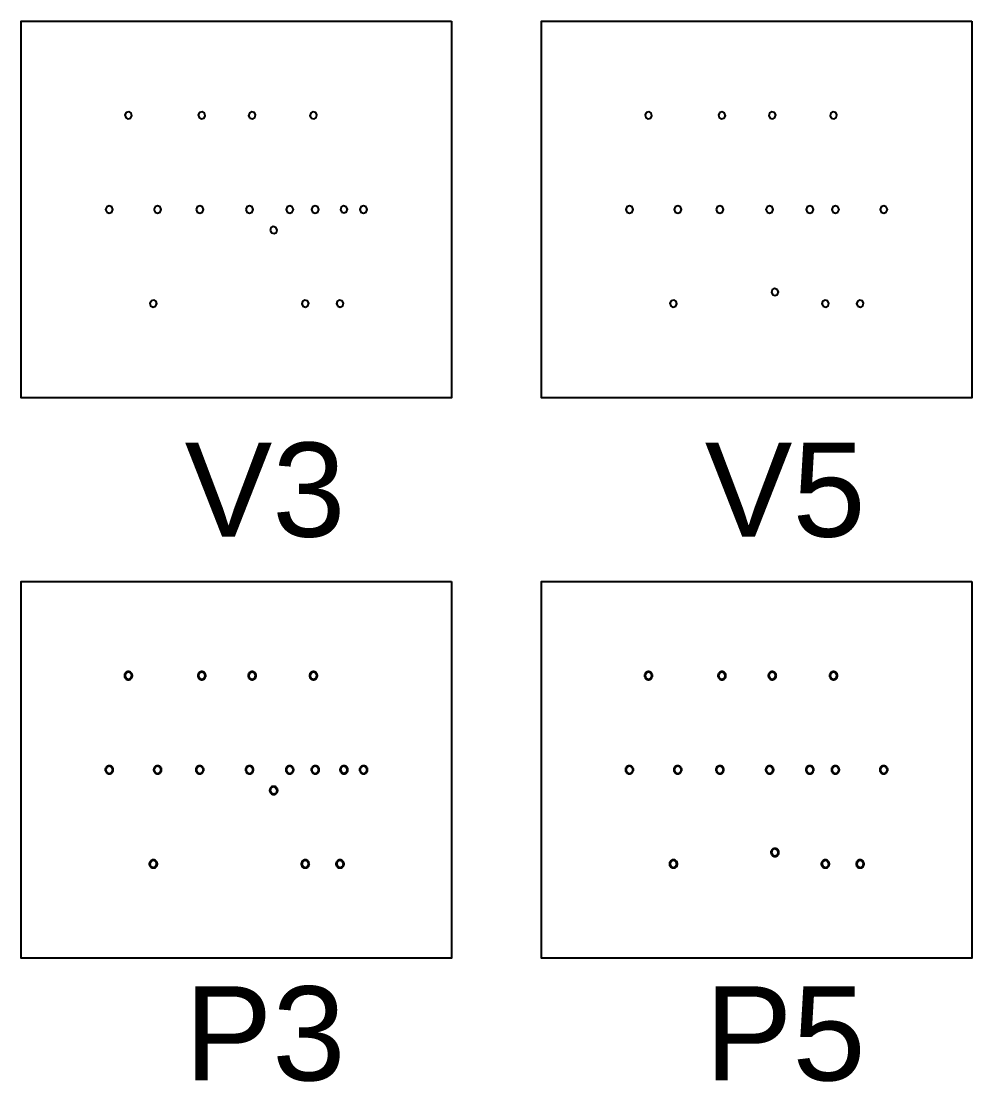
# Model space of a CAD drawing. Extents: x -2.4 to 83.6, y -3.5 to 8.3.
# Drawn here: x 61.4 to 72, y -3.48 to 8.35 of the extents above; entities that cross this region are included whole.
import ezdxf

# ---------------------------------------------------------------- set-up
doc = ezdxf.new("R2010")
doc.units = 0
doc.layers.get('0').update_dxf_attribs({"color": 255, "linetype": 'continuous'})
for name, color, linetype in [('Outline', 1, 'continuous'), ('P3', 144, 'continuous'), ('P5', 154, 'continuous'), ('V3', 155, 'continuous'), ('V5', 45, 'continuous')]:
    doc.layers.add(name, color=color, linetype=linetype)
doc.styles.get("Standard").update_dxf_attribs({"font": 'ARIAL.TTF'})

msp = doc.modelspace()

# ---------------------------------------------------------------- linework, layer by layer
at = {"layer": 'Outline'}
for points in [[(66.2, 8.35), (66.2, 4.15), (61.4, 4.15), (61.4, 8.35)], [(72, 8.35), (72, 4.15), (67.2, 4.15), (67.2, 8.35)], [(66.2, 2.1), (66.2, -2.1), (61.4, -2.1), (61.4, 2.1)], [(72, 2.1), (72, -2.1), (67.2, -2.1), (67.2, 2.1)]]:
    msp.add_lwpolyline(points, close=True, dxfattribs=at)
at = {"layer": 'P3'}
for points in [[(62.64, 1.05), (62.64, 1.056), (62.639, 1.062), (62.637, 1.067), (62.634, 1.073), (62.631, 1.078), (62.627, 1.082), (62.623, 1.086), (62.618, 1.089), (62.612, 1.092), (62.607, 1.094), (62.601, 1.095), (62.595, 1.095), (62.589, 1.095), (62.583, 1.094), (62.578, 1.092), (62.572, 1.089), (62.567, 1.086), (62.563, 1.082), (62.559, 1.078), (62.556, 1.073), (62.553, 1.067), (62.551, 1.062), (62.55, 1.056), (62.55, 1.05), (62.55, 1.044), (62.551, 1.038), (62.553, 1.033), (62.556, 1.027), (62.559, 1.022), (62.563, 1.018), (62.567, 1.014), (62.572, 1.011), (62.578, 1.008), (62.583, 1.006), (62.589, 1.005), (62.595, 1.005), (62.601, 1.005), (62.607, 1.006), (62.612, 1.008), (62.618, 1.011), (62.623, 1.014), (62.627, 1.018), (62.631, 1.022), (62.634, 1.027), (62.637, 1.033), (62.639, 1.038), (62.64, 1.044), (62.64, 1.05)], [(63.459, 1.05), (63.459, 1.056), (63.458, 1.062), (63.456, 1.067), (63.453, 1.073), (63.45, 1.078), (63.446, 1.082), (63.442, 1.086), (63.437, 1.089), (63.431, 1.092), (63.426, 1.094), (63.42, 1.095), (63.414, 1.095), (63.408, 1.095), (63.402, 1.094), (63.397, 1.092), (63.391, 1.089), (63.386, 1.086), (63.382, 1.082), (63.378, 1.078), (63.375, 1.073), (63.372, 1.067), (63.37, 1.062), (63.369, 1.056), (63.369, 1.05), (63.369, 1.044), (63.37, 1.038), (63.372, 1.033), (63.375, 1.027), (63.378, 1.022), (63.382, 1.018), (63.386, 1.014), (63.391, 1.011), (63.397, 1.008), (63.402, 1.006), (63.408, 1.005), (63.414, 1.005), (63.42, 1.005), (63.426, 1.006), (63.431, 1.008), (63.437, 1.011), (63.442, 1.014), (63.446, 1.018), (63.45, 1.022), (63.453, 1.027), (63.456, 1.033), (63.458, 1.038), (63.459, 1.044), (63.459, 1.05)], [(64.021, 1.05), (64.02, 1.056), (64.019, 1.062), (64.017, 1.067), (64.015, 1.073), (64.011, 1.078), (64.007, 1.082), (64.003, 1.086), (63.998, 1.089), (63.993, 1.092), (63.987, 1.094), (63.981, 1.095), (63.975, 1.095), (63.969, 1.095), (63.964, 1.094), (63.958, 1.092), (63.953, 1.089), (63.948, 1.086), (63.943, 1.082), (63.939, 1.078), (63.936, 1.073), (63.933, 1.067), (63.932, 1.062), (63.93, 1.056), (63.93, 1.05), (63.93, 1.044), (63.932, 1.038), (63.933, 1.033), (63.936, 1.027), (63.939, 1.022), (63.943, 1.018), (63.948, 1.014), (63.953, 1.011), (63.958, 1.008), (63.964, 1.006), (63.969, 1.005), (63.975, 1.005), (63.981, 1.005), (63.987, 1.006), (63.993, 1.008), (63.998, 1.011), (64.003, 1.014), (64.007, 1.018), (64.011, 1.022), (64.015, 1.027), (64.017, 1.033), (64.019, 1.038), (64.02, 1.044), (64.021, 1.05)], [(64.704, 1.05), (64.703, 1.056), (64.702, 1.062), (64.7, 1.067), (64.698, 1.073), (64.694, 1.078), (64.691, 1.082), (64.686, 1.086), (64.681, 1.089), (64.676, 1.092), (64.67, 1.094), (64.664, 1.095), (64.658, 1.095), (64.653, 1.095), (64.647, 1.094), (64.641, 1.092), (64.636, 1.089), (64.631, 1.086), (64.626, 1.082), (64.623, 1.078), (64.619, 1.073), (64.617, 1.067), (64.615, 1.062), (64.614, 1.056), (64.613, 1.05), (64.614, 1.044), (64.615, 1.038), (64.617, 1.033), (64.619, 1.027), (64.623, 1.022), (64.626, 1.018), (64.631, 1.014), (64.636, 1.011), (64.641, 1.008), (64.647, 1.006), (64.653, 1.005), (64.658, 1.005), (64.664, 1.005), (64.67, 1.006), (64.676, 1.008), (64.681, 1.011), (64.686, 1.014), (64.691, 1.018), (64.694, 1.022), (64.698, 1.027), (64.7, 1.033), (64.702, 1.038), (64.703, 1.044), (64.704, 1.05)], [(62.427, 0), (62.427, 0.006), (62.426, 0.012), (62.424, 0.017), (62.421, 0.023), (62.418, 0.028), (62.414, 0.032), (62.41, 0.036), (62.405, 0.039), (62.399, 0.042), (62.394, 0.044), (62.388, 0.045), (62.382, 0.045), (62.376, 0.045), (62.37, 0.044), (62.365, 0.042), (62.359, 0.039), (62.354, 0.036), (62.35, 0.032), (62.346, 0.028), (62.343, 0.023), (62.34, 0.017), (62.338, 0.012), (62.337, 0.006), (62.337, 0), (62.337, -0.006), (62.338, -0.012), (62.34, -0.017), (62.343, -0.023), (62.346, -0.028), (62.35, -0.032), (62.354, -0.036), (62.359, -0.039), (62.365, -0.042), (62.37, -0.044), (62.376, -0.045), (62.382, -0.045), (62.388, -0.045), (62.394, -0.044), (62.399, -0.042), (62.405, -0.039), (62.41, -0.036), (62.414, -0.032), (62.418, -0.028), (62.421, -0.023), (62.424, -0.017), (62.426, -0.012), (62.427, -0.006), (62.427, 0)], [(62.966, 0), (62.966, 0.006), (62.965, 0.012), (62.963, 0.017), (62.96, 0.023), (62.957, 0.028), (62.953, 0.032), (62.949, 0.036), (62.944, 0.039), (62.938, 0.042), (62.933, 0.044), (62.927, 0.045), (62.921, 0.045), (62.915, 0.045), (62.909, 0.044), (62.904, 0.042), (62.898, 0.039), (62.893, 0.036), (62.889, 0.032), (62.885, 0.028), (62.882, 0.023), (62.879, 0.017), (62.877, 0.012), (62.876, 0.006), (62.876, 0), (62.876, -0.006), (62.877, -0.012), (62.879, -0.017), (62.882, -0.023), (62.885, -0.028), (62.889, -0.032), (62.893, -0.036), (62.898, -0.039), (62.904, -0.042), (62.909, -0.044), (62.915, -0.045), (62.921, -0.045), (62.927, -0.045), (62.933, -0.044), (62.938, -0.042), (62.944, -0.039), (62.949, -0.036), (62.953, -0.032), (62.957, -0.028), (62.96, -0.023), (62.963, -0.017), (62.965, -0.012), (62.966, -0.006), (62.966, 0)], [(63.436, 0), (63.436, 0.006), (63.435, 0.012), (63.433, 0.017), (63.43, 0.023), (63.427, 0.028), (63.423, 0.032), (63.419, 0.036), (63.414, 0.039), (63.408, 0.042), (63.403, 0.044), (63.397, 0.045), (63.391, 0.045), (63.385, 0.045), (63.379, 0.044), (63.374, 0.042), (63.368, 0.039), (63.363, 0.036), (63.359, 0.032), (63.355, 0.028), (63.352, 0.023), (63.349, 0.017), (63.347, 0.012), (63.346, 0.006), (63.346, 0), (63.346, -0.006), (63.347, -0.012), (63.349, -0.017), (63.352, -0.023), (63.355, -0.028), (63.359, -0.032), (63.363, -0.036), (63.368, -0.039), (63.374, -0.042), (63.379, -0.044), (63.385, -0.045), (63.391, -0.045), (63.397, -0.045), (63.403, -0.044), (63.408, -0.042), (63.414, -0.039), (63.419, -0.036), (63.423, -0.032), (63.427, -0.028), (63.43, -0.023), (63.433, -0.017), (63.435, -0.012), (63.436, -0.006), (63.436, 0)], [(63.991, 0), (63.991, 0.006), (63.99, 0.012), (63.988, 0.017), (63.985, 0.023), (63.982, 0.028), (63.978, 0.032), (63.974, 0.036), (63.969, 0.039), (63.963, 0.042), (63.958, 0.044), (63.952, 0.045), (63.946, 0.045), (63.94, 0.045), (63.934, 0.044), (63.929, 0.042), (63.923, 0.039), (63.918, 0.036), (63.914, 0.032), (63.91, 0.028), (63.907, 0.023), (63.904, 0.017), (63.902, 0.012), (63.901, 0.006), (63.901, 0), (63.901, -0.006), (63.902, -0.012), (63.904, -0.017), (63.907, -0.023), (63.91, -0.028), (63.914, -0.032), (63.918, -0.036), (63.923, -0.039), (63.929, -0.042), (63.934, -0.044), (63.94, -0.045), (63.946, -0.045), (63.952, -0.045), (63.958, -0.044), (63.963, -0.042), (63.969, -0.039), (63.974, -0.036), (63.978, -0.032), (63.982, -0.028), (63.985, -0.023), (63.988, -0.017), (63.99, -0.012), (63.991, -0.006), (63.991, 0)], [(64.439, 0), (64.439, 0.006), (64.438, 0.012), (64.436, 0.017), (64.433, 0.023), (64.43, 0.028), (64.426, 0.032), (64.422, 0.036), (64.417, 0.039), (64.411, 0.042), (64.406, 0.044), (64.4, 0.045), (64.394, 0.045), (64.388, 0.045), (64.382, 0.044), (64.377, 0.042), (64.371, 0.039), (64.366, 0.036), (64.362, 0.032), (64.358, 0.028), (64.355, 0.023), (64.352, 0.017), (64.35, 0.012), (64.349, 0.006), (64.349, 0), (64.349, -0.006), (64.35, -0.012), (64.352, -0.017), (64.355, -0.023), (64.358, -0.028), (64.362, -0.032), (64.366, -0.036), (64.371, -0.039), (64.377, -0.042), (64.382, -0.044), (64.388, -0.045), (64.394, -0.045), (64.4, -0.045), (64.406, -0.044), (64.411, -0.042), (64.417, -0.039), (64.422, -0.036), (64.426, -0.032), (64.43, -0.028), (64.433, -0.023), (64.436, -0.017), (64.438, -0.012), (64.439, -0.006), (64.439, 0)], [(64.724, 0), (64.724, 0.006), (64.723, 0.012), (64.721, 0.017), (64.718, 0.023), (64.715, 0.028), (64.711, 0.032), (64.707, 0.036), (64.702, 0.039), (64.696, 0.042), (64.691, 0.044), (64.685, 0.045), (64.679, 0.045), (64.673, 0.045), (64.667, 0.044), (64.662, 0.042), (64.656, 0.039), (64.651, 0.036), (64.647, 0.032), (64.643, 0.028), (64.64, 0.023), (64.637, 0.017), (64.635, 0.012), (64.634, 0.006), (64.634, 0), (64.634, -0.006), (64.635, -0.012), (64.637, -0.017), (64.64, -0.023), (64.643, -0.028), (64.647, -0.032), (64.651, -0.036), (64.656, -0.039), (64.662, -0.042), (64.667, -0.044), (64.673, -0.045), (64.679, -0.045), (64.685, -0.045), (64.691, -0.044), (64.696, -0.042), (64.702, -0.039), (64.707, -0.036), (64.711, -0.032), (64.715, -0.028), (64.718, -0.023), (64.721, -0.017), (64.723, -0.012), (64.724, -0.006), (64.724, 0)], [(65.044, 0), (65.044, 0.006), (65.043, 0.012), (65.041, 0.017), (65.038, 0.023), (65.035, 0.028), (65.031, 0.032), (65.027, 0.036), (65.022, 0.039), (65.016, 0.042), (65.011, 0.044), (65.005, 0.045), (64.999, 0.045), (64.993, 0.045), (64.987, 0.044), (64.982, 0.042), (64.976, 0.039), (64.971, 0.036), (64.967, 0.032), (64.963, 0.028), (64.96, 0.023), (64.957, 0.017), (64.955, 0.012), (64.954, 0.006), (64.954, 0), (64.954, -0.006), (64.955, -0.012), (64.957, -0.017), (64.96, -0.023), (64.963, -0.028), (64.967, -0.032), (64.971, -0.036), (64.976, -0.039), (64.982, -0.042), (64.987, -0.044), (64.993, -0.045), (64.999, -0.045), (65.005, -0.045), (65.011, -0.044), (65.016, -0.042), (65.022, -0.039), (65.027, -0.036), (65.031, -0.032), (65.035, -0.028), (65.038, -0.023), (65.041, -0.017), (65.043, -0.012), (65.044, -0.006), (65.044, 0)], [(65.263, 0), (65.263, 0.006), (65.262, 0.012), (65.26, 0.017), (65.257, 0.023), (65.254, 0.028), (65.25, 0.032), (65.246, 0.036), (65.241, 0.039), (65.235, 0.042), (65.23, 0.044), (65.224, 0.045), (65.218, 0.045), (65.212, 0.045), (65.206, 0.044), (65.201, 0.042), (65.195, 0.039), (65.19, 0.036), (65.186, 0.032), (65.182, 0.028), (65.179, 0.023), (65.176, 0.017), (65.174, 0.012), (65.173, 0.006), (65.173, 0), (65.173, -0.006), (65.174, -0.012), (65.176, -0.017), (65.179, -0.023), (65.182, -0.028), (65.186, -0.032), (65.19, -0.036), (65.195, -0.039), (65.201, -0.042), (65.206, -0.044), (65.212, -0.045), (65.218, -0.045), (65.224, -0.045), (65.23, -0.044), (65.235, -0.042), (65.241, -0.039), (65.246, -0.036), (65.25, -0.032), (65.254, -0.028), (65.257, -0.023), (65.26, -0.017), (65.262, -0.012), (65.263, -0.006), (65.263, 0)], [(64.26, -0.23), (64.26, -0.224), (64.259, -0.218), (64.257, -0.213), (64.254, -0.207), (64.251, -0.202), (64.247, -0.198), (64.243, -0.194), (64.238, -0.191), (64.232, -0.188), (64.227, -0.186), (64.221, -0.185), (64.215, -0.185), (64.209, -0.185), (64.203, -0.186), (64.198, -0.188), (64.192, -0.191), (64.187, -0.194), (64.183, -0.198), (64.179, -0.202), (64.176, -0.207), (64.173, -0.213), (64.171, -0.218), (64.17, -0.224), (64.17, -0.23), (64.17, -0.236), (64.171, -0.242), (64.173, -0.247), (64.176, -0.253), (64.179, -0.258), (64.183, -0.262), (64.187, -0.266), (64.192, -0.269), (64.198, -0.272), (64.203, -0.274), (64.209, -0.275), (64.215, -0.275), (64.221, -0.275), (64.227, -0.274), (64.232, -0.272), (64.238, -0.269), (64.243, -0.266), (64.247, -0.262), (64.251, -0.258), (64.254, -0.253), (64.257, -0.247), (64.259, -0.242), (64.26, -0.236), (64.26, -0.23)], [(62.919, -1.05), (62.918, -1.044), (62.917, -1.038), (62.915, -1.033), (62.913, -1.027), (62.909, -1.022), (62.905, -1.018), (62.901, -1.014), (62.896, -1.011), (62.891, -1.008), (62.885, -1.006), (62.879, -1.005), (62.873, -1.005), (62.867, -1.005), (62.862, -1.006), (62.856, -1.008), (62.851, -1.011), (62.846, -1.014), (62.841, -1.018), (62.837, -1.022), (62.834, -1.027), (62.831, -1.033), (62.83, -1.038), (62.828, -1.044), (62.828, -1.05), (62.828, -1.056), (62.83, -1.062), (62.831, -1.067), (62.834, -1.073), (62.837, -1.078), (62.841, -1.082), (62.846, -1.086), (62.851, -1.089), (62.856, -1.092), (62.862, -1.094), (62.867, -1.095), (62.873, -1.095), (62.879, -1.095), (62.885, -1.094), (62.891, -1.092), (62.896, -1.089), (62.901, -1.086), (62.905, -1.082), (62.909, -1.078), (62.913, -1.073), (62.915, -1.067), (62.917, -1.062), (62.918, -1.056), (62.919, -1.05)], [(64.613, -1.05), (64.612, -1.044), (64.611, -1.038), (64.609, -1.033), (64.607, -1.027), (64.603, -1.022), (64.599, -1.018), (64.595, -1.014), (64.59, -1.011), (64.585, -1.008), (64.579, -1.006), (64.573, -1.005), (64.567, -1.005), (64.561, -1.005), (64.556, -1.006), (64.55, -1.008), (64.545, -1.011), (64.54, -1.014), (64.535, -1.018), (64.531, -1.022), (64.528, -1.027), (64.525, -1.033), (64.524, -1.038), (64.522, -1.044), (64.522, -1.05), (64.522, -1.056), (64.524, -1.062), (64.525, -1.067), (64.528, -1.073), (64.531, -1.078), (64.535, -1.082), (64.54, -1.086), (64.545, -1.089), (64.55, -1.092), (64.556, -1.094), (64.561, -1.095), (64.567, -1.095), (64.573, -1.095), (64.579, -1.094), (64.585, -1.092), (64.59, -1.089), (64.595, -1.086), (64.599, -1.082), (64.603, -1.078), (64.607, -1.073), (64.609, -1.067), (64.611, -1.062), (64.612, -1.056), (64.613, -1.05)], [(65, -1.05), (65, -1.044), (64.999, -1.038), (64.997, -1.033), (64.994, -1.027), (64.991, -1.022), (64.987, -1.018), (64.983, -1.014), (64.978, -1.011), (64.972, -1.008), (64.967, -1.006), (64.961, -1.005), (64.955, -1.005), (64.949, -1.005), (64.943, -1.006), (64.938, -1.008), (64.932, -1.011), (64.927, -1.014), (64.923, -1.018), (64.919, -1.022), (64.916, -1.027), (64.913, -1.033), (64.911, -1.038), (64.91, -1.044), (64.91, -1.05), (64.91, -1.056), (64.911, -1.062), (64.913, -1.067), (64.916, -1.073), (64.919, -1.078), (64.923, -1.082), (64.927, -1.086), (64.932, -1.089), (64.938, -1.092), (64.943, -1.094), (64.949, -1.095), (64.955, -1.095), (64.961, -1.095), (64.967, -1.094), (64.972, -1.092), (64.978, -1.089), (64.983, -1.086), (64.987, -1.082), (64.991, -1.078), (64.994, -1.073), (64.997, -1.067), (64.999, -1.062), (65, -1.056), (65, -1.05)]]:
    msp.add_lwpolyline(points, close=True, dxfattribs=at)
at = {"layer": 'P5'}
for points in [[(68.44, 1.05), (68.44, 1.056), (68.439, 1.062), (68.437, 1.067), (68.434, 1.073), (68.431, 1.078), (68.427, 1.082), (68.423, 1.086), (68.418, 1.089), (68.412, 1.092), (68.407, 1.094), (68.401, 1.095), (68.395, 1.095), (68.389, 1.095), (68.383, 1.094), (68.378, 1.092), (68.372, 1.089), (68.367, 1.086), (68.363, 1.082), (68.359, 1.078), (68.356, 1.073), (68.353, 1.067), (68.351, 1.062), (68.35, 1.056), (68.35, 1.05), (68.35, 1.044), (68.351, 1.038), (68.353, 1.033), (68.356, 1.027), (68.359, 1.022), (68.363, 1.018), (68.367, 1.014), (68.372, 1.011), (68.378, 1.008), (68.383, 1.006), (68.389, 1.005), (68.395, 1.005), (68.401, 1.005), (68.407, 1.006), (68.412, 1.008), (68.418, 1.011), (68.423, 1.014), (68.427, 1.018), (68.431, 1.022), (68.434, 1.027), (68.437, 1.033), (68.439, 1.038), (68.44, 1.044), (68.44, 1.05)], [(69.259, 1.05), (69.259, 1.056), (69.258, 1.062), (69.256, 1.067), (69.253, 1.073), (69.25, 1.078), (69.246, 1.082), (69.242, 1.086), (69.237, 1.089), (69.231, 1.092), (69.226, 1.094), (69.22, 1.095), (69.214, 1.095), (69.208, 1.095), (69.202, 1.094), (69.197, 1.092), (69.191, 1.089), (69.186, 1.086), (69.182, 1.082), (69.178, 1.078), (69.175, 1.073), (69.172, 1.067), (69.17, 1.062), (69.169, 1.056), (69.169, 1.05), (69.169, 1.044), (69.17, 1.038), (69.172, 1.033), (69.175, 1.027), (69.178, 1.022), (69.182, 1.018), (69.186, 1.014), (69.191, 1.011), (69.197, 1.008), (69.202, 1.006), (69.208, 1.005), (69.214, 1.005), (69.22, 1.005), (69.226, 1.006), (69.231, 1.008), (69.237, 1.011), (69.242, 1.014), (69.246, 1.018), (69.25, 1.022), (69.253, 1.027), (69.256, 1.033), (69.258, 1.038), (69.259, 1.044), (69.259, 1.05)], [(69.821, 1.05), (69.82, 1.056), (69.819, 1.062), (69.817, 1.067), (69.815, 1.073), (69.811, 1.078), (69.807, 1.082), (69.803, 1.086), (69.798, 1.089), (69.793, 1.092), (69.787, 1.094), (69.781, 1.095), (69.775, 1.095), (69.769, 1.095), (69.764, 1.094), (69.758, 1.092), (69.753, 1.089), (69.748, 1.086), (69.743, 1.082), (69.739, 1.078), (69.736, 1.073), (69.733, 1.067), (69.732, 1.062), (69.73, 1.056), (69.73, 1.05), (69.73, 1.044), (69.732, 1.038), (69.733, 1.033), (69.736, 1.027), (69.739, 1.022), (69.743, 1.018), (69.748, 1.014), (69.753, 1.011), (69.758, 1.008), (69.764, 1.006), (69.769, 1.005), (69.775, 1.005), (69.781, 1.005), (69.787, 1.006), (69.793, 1.008), (69.798, 1.011), (69.803, 1.014), (69.807, 1.018), (69.811, 1.022), (69.815, 1.027), (69.817, 1.033), (69.819, 1.038), (69.82, 1.044), (69.821, 1.05)], [(70.504, 1.05), (70.503, 1.056), (70.502, 1.062), (70.5, 1.067), (70.498, 1.073), (70.494, 1.078), (70.491, 1.082), (70.486, 1.086), (70.481, 1.089), (70.476, 1.092), (70.47, 1.094), (70.464, 1.095), (70.458, 1.095), (70.453, 1.095), (70.447, 1.094), (70.441, 1.092), (70.436, 1.089), (70.431, 1.086), (70.426, 1.082), (70.423, 1.078), (70.419, 1.073), (70.417, 1.067), (70.415, 1.062), (70.414, 1.056), (70.413, 1.05), (70.414, 1.044), (70.415, 1.038), (70.417, 1.033), (70.419, 1.027), (70.423, 1.022), (70.426, 1.018), (70.431, 1.014), (70.436, 1.011), (70.441, 1.008), (70.447, 1.006), (70.453, 1.005), (70.458, 1.005), (70.464, 1.005), (70.47, 1.006), (70.476, 1.008), (70.481, 1.011), (70.486, 1.014), (70.491, 1.018), (70.494, 1.022), (70.498, 1.027), (70.5, 1.033), (70.502, 1.038), (70.503, 1.044), (70.504, 1.05)], [(68.227, 0), (68.227, 0.006), (68.226, 0.012), (68.224, 0.017), (68.221, 0.023), (68.218, 0.028), (68.214, 0.032), (68.21, 0.036), (68.205, 0.039), (68.199, 0.042), (68.194, 0.044), (68.188, 0.045), (68.182, 0.045), (68.176, 0.045), (68.17, 0.044), (68.165, 0.042), (68.159, 0.039), (68.154, 0.036), (68.15, 0.032), (68.146, 0.028), (68.143, 0.023), (68.14, 0.017), (68.138, 0.012), (68.137, 0.006), (68.137, 0), (68.137, -0.006), (68.138, -0.012), (68.14, -0.017), (68.143, -0.023), (68.146, -0.028), (68.15, -0.032), (68.154, -0.036), (68.159, -0.039), (68.165, -0.042), (68.17, -0.044), (68.176, -0.045), (68.182, -0.045), (68.188, -0.045), (68.194, -0.044), (68.199, -0.042), (68.205, -0.039), (68.21, -0.036), (68.214, -0.032), (68.218, -0.028), (68.221, -0.023), (68.224, -0.017), (68.226, -0.012), (68.227, -0.006), (68.227, 0)], [(68.766, 0), (68.766, 0.006), (68.765, 0.012), (68.763, 0.017), (68.76, 0.023), (68.757, 0.028), (68.753, 0.032), (68.749, 0.036), (68.744, 0.039), (68.738, 0.042), (68.733, 0.044), (68.727, 0.045), (68.721, 0.045), (68.715, 0.045), (68.709, 0.044), (68.704, 0.042), (68.698, 0.039), (68.693, 0.036), (68.689, 0.032), (68.685, 0.028), (68.682, 0.023), (68.679, 0.017), (68.677, 0.012), (68.676, 0.006), (68.676, 0), (68.676, -0.006), (68.677, -0.012), (68.679, -0.017), (68.682, -0.023), (68.685, -0.028), (68.689, -0.032), (68.693, -0.036), (68.698, -0.039), (68.704, -0.042), (68.709, -0.044), (68.715, -0.045), (68.721, -0.045), (68.727, -0.045), (68.733, -0.044), (68.738, -0.042), (68.744, -0.039), (68.749, -0.036), (68.753, -0.032), (68.757, -0.028), (68.76, -0.023), (68.763, -0.017), (68.765, -0.012), (68.766, -0.006), (68.766, 0)], [(69.236, 0), (69.236, 0.006), (69.235, 0.012), (69.233, 0.017), (69.23, 0.023), (69.227, 0.028), (69.223, 0.032), (69.219, 0.036), (69.214, 0.039), (69.208, 0.042), (69.203, 0.044), (69.197, 0.045), (69.191, 0.045), (69.185, 0.045), (69.179, 0.044), (69.174, 0.042), (69.168, 0.039), (69.163, 0.036), (69.159, 0.032), (69.155, 0.028), (69.152, 0.023), (69.149, 0.017), (69.147, 0.012), (69.146, 0.006), (69.146, 0), (69.146, -0.006), (69.147, -0.012), (69.149, -0.017), (69.152, -0.023), (69.155, -0.028), (69.159, -0.032), (69.163, -0.036), (69.168, -0.039), (69.174, -0.042), (69.179, -0.044), (69.185, -0.045), (69.191, -0.045), (69.197, -0.045), (69.203, -0.044), (69.208, -0.042), (69.214, -0.039), (69.219, -0.036), (69.223, -0.032), (69.227, -0.028), (69.23, -0.023), (69.233, -0.017), (69.235, -0.012), (69.236, -0.006), (69.236, 0)], [(69.791, 0), (69.791, 0.006), (69.79, 0.012), (69.788, 0.017), (69.785, 0.023), (69.782, 0.028), (69.778, 0.032), (69.774, 0.036), (69.769, 0.039), (69.763, 0.042), (69.758, 0.044), (69.752, 0.045), (69.746, 0.045), (69.74, 0.045), (69.734, 0.044), (69.729, 0.042), (69.723, 0.039), (69.718, 0.036), (69.714, 0.032), (69.71, 0.028), (69.707, 0.023), (69.704, 0.017), (69.702, 0.012), (69.701, 0.006), (69.701, 0), (69.701, -0.006), (69.702, -0.012), (69.704, -0.017), (69.707, -0.023), (69.71, -0.028), (69.714, -0.032), (69.718, -0.036), (69.723, -0.039), (69.729, -0.042), (69.734, -0.044), (69.74, -0.045), (69.746, -0.045), (69.752, -0.045), (69.758, -0.044), (69.763, -0.042), (69.769, -0.039), (69.774, -0.036), (69.778, -0.032), (69.782, -0.028), (69.785, -0.023), (69.788, -0.017), (69.79, -0.012), (69.791, -0.006), (69.791, 0)], [(70.239, 0), (70.239, 0.006), (70.238, 0.012), (70.236, 0.017), (70.233, 0.023), (70.23, 0.028), (70.226, 0.032), (70.222, 0.036), (70.217, 0.039), (70.211, 0.042), (70.206, 0.044), (70.2, 0.045), (70.194, 0.045), (70.188, 0.045), (70.182, 0.044), (70.177, 0.042), (70.171, 0.039), (70.166, 0.036), (70.162, 0.032), (70.158, 0.028), (70.155, 0.023), (70.152, 0.017), (70.15, 0.012), (70.149, 0.006), (70.149, 0), (70.149, -0.006), (70.15, -0.012), (70.152, -0.017), (70.155, -0.023), (70.158, -0.028), (70.162, -0.032), (70.166, -0.036), (70.171, -0.039), (70.177, -0.042), (70.182, -0.044), (70.188, -0.045), (70.194, -0.045), (70.2, -0.045), (70.206, -0.044), (70.211, -0.042), (70.217, -0.039), (70.222, -0.036), (70.226, -0.032), (70.23, -0.028), (70.233, -0.023), (70.236, -0.017), (70.238, -0.012), (70.239, -0.006), (70.239, 0)], [(70.524, 0), (70.524, 0.006), (70.523, 0.012), (70.521, 0.017), (70.518, 0.023), (70.515, 0.028), (70.511, 0.032), (70.507, 0.036), (70.502, 0.039), (70.496, 0.042), (70.491, 0.044), (70.485, 0.045), (70.479, 0.045), (70.473, 0.045), (70.467, 0.044), (70.462, 0.042), (70.456, 0.039), (70.451, 0.036), (70.447, 0.032), (70.443, 0.028), (70.44, 0.023), (70.437, 0.017), (70.435, 0.012), (70.434, 0.006), (70.434, 0), (70.434, -0.006), (70.435, -0.012), (70.437, -0.017), (70.44, -0.023), (70.443, -0.028), (70.447, -0.032), (70.451, -0.036), (70.456, -0.039), (70.462, -0.042), (70.467, -0.044), (70.473, -0.045), (70.479, -0.045), (70.485, -0.045), (70.491, -0.044), (70.496, -0.042), (70.502, -0.039), (70.507, -0.036), (70.511, -0.032), (70.515, -0.028), (70.518, -0.023), (70.521, -0.017), (70.523, -0.012), (70.524, -0.006), (70.524, 0)], [(71.063, 0), (71.063, 0.006), (71.062, 0.012), (71.06, 0.017), (71.057, 0.023), (71.054, 0.028), (71.05, 0.032), (71.046, 0.036), (71.041, 0.039), (71.035, 0.042), (71.03, 0.044), (71.024, 0.045), (71.018, 0.045), (71.012, 0.045), (71.006, 0.044), (71.001, 0.042), (70.995, 0.039), (70.99, 0.036), (70.986, 0.032), (70.982, 0.028), (70.979, 0.023), (70.976, 0.017), (70.974, 0.012), (70.973, 0.006), (70.973, 0), (70.973, -0.006), (70.974, -0.012), (70.976, -0.017), (70.979, -0.023), (70.982, -0.028), (70.986, -0.032), (70.99, -0.036), (70.995, -0.039), (71.001, -0.042), (71.006, -0.044), (71.012, -0.045), (71.018, -0.045), (71.024, -0.045), (71.03, -0.044), (71.035, -0.042), (71.041, -0.039), (71.046, -0.036), (71.05, -0.032), (71.054, -0.028), (71.057, -0.023), (71.06, -0.017), (71.062, -0.012), (71.063, -0.006), (71.063, 0)], [(69.85, -0.922), (69.85, -0.916), (69.849, -0.91), (69.847, -0.905), (69.844, -0.899), (69.841, -0.894), (69.837, -0.89), (69.833, -0.886), (69.828, -0.883), (69.822, -0.88), (69.817, -0.878), (69.811, -0.877), (69.805, -0.877), (69.799, -0.877), (69.793, -0.878), (69.788, -0.88), (69.782, -0.883), (69.778, -0.886), (69.773, -0.89), (69.769, -0.894), (69.766, -0.899), (69.763, -0.905), (69.761, -0.91), (69.76, -0.916), (69.76, -0.922), (69.76, -0.928), (69.761, -0.934), (69.763, -0.939), (69.766, -0.945), (69.769, -0.95), (69.773, -0.954), (69.778, -0.958), (69.782, -0.961), (69.788, -0.964), (69.793, -0.966), (69.799, -0.967), (69.805, -0.967), (69.811, -0.967), (69.817, -0.966), (69.822, -0.964), (69.828, -0.961), (69.833, -0.958), (69.837, -0.954), (69.841, -0.95), (69.844, -0.945), (69.847, -0.939), (69.849, -0.934), (69.85, -0.928), (69.85, -0.922)], [(68.719, -1.05), (68.718, -1.044), (68.717, -1.038), (68.715, -1.033), (68.713, -1.027), (68.709, -1.022), (68.705, -1.018), (68.701, -1.014), (68.696, -1.011), (68.691, -1.008), (68.685, -1.006), (68.679, -1.005), (68.673, -1.005), (68.667, -1.005), (68.662, -1.006), (68.656, -1.008), (68.651, -1.011), (68.646, -1.014), (68.641, -1.018), (68.637, -1.022), (68.634, -1.027), (68.631, -1.033), (68.63, -1.038), (68.628, -1.044), (68.628, -1.05), (68.628, -1.056), (68.63, -1.062), (68.631, -1.067), (68.634, -1.073), (68.637, -1.078), (68.641, -1.082), (68.646, -1.086), (68.651, -1.089), (68.656, -1.092), (68.662, -1.094), (68.667, -1.095), (68.673, -1.095), (68.679, -1.095), (68.685, -1.094), (68.691, -1.092), (68.696, -1.089), (68.701, -1.086), (68.705, -1.082), (68.709, -1.078), (68.713, -1.073), (68.715, -1.067), (68.717, -1.062), (68.718, -1.056), (68.719, -1.05)], [(70.413, -1.05), (70.412, -1.044), (70.411, -1.038), (70.409, -1.033), (70.407, -1.027), (70.403, -1.022), (70.399, -1.018), (70.395, -1.014), (70.39, -1.011), (70.385, -1.008), (70.379, -1.006), (70.373, -1.005), (70.367, -1.005), (70.361, -1.005), (70.356, -1.006), (70.35, -1.008), (70.345, -1.011), (70.34, -1.014), (70.335, -1.018), (70.331, -1.022), (70.328, -1.027), (70.325, -1.033), (70.324, -1.038), (70.322, -1.044), (70.322, -1.05), (70.322, -1.056), (70.324, -1.062), (70.325, -1.067), (70.328, -1.073), (70.331, -1.078), (70.335, -1.082), (70.34, -1.086), (70.345, -1.089), (70.35, -1.092), (70.356, -1.094), (70.361, -1.095), (70.367, -1.095), (70.373, -1.095), (70.379, -1.094), (70.385, -1.092), (70.39, -1.089), (70.395, -1.086), (70.399, -1.082), (70.403, -1.078), (70.407, -1.073), (70.409, -1.067), (70.411, -1.062), (70.412, -1.056), (70.413, -1.05)], [(70.8, -1.05), (70.8, -1.044), (70.799, -1.038), (70.797, -1.033), (70.794, -1.027), (70.791, -1.022), (70.787, -1.018), (70.783, -1.014), (70.778, -1.011), (70.772, -1.008), (70.767, -1.006), (70.761, -1.005), (70.755, -1.005), (70.749, -1.005), (70.743, -1.006), (70.738, -1.008), (70.732, -1.011), (70.727, -1.014), (70.723, -1.018), (70.719, -1.022), (70.716, -1.027), (70.713, -1.033), (70.711, -1.038), (70.71, -1.044), (70.71, -1.05), (70.71, -1.056), (70.711, -1.062), (70.713, -1.067), (70.716, -1.073), (70.719, -1.078), (70.723, -1.082), (70.727, -1.086), (70.732, -1.089), (70.738, -1.092), (70.743, -1.094), (70.749, -1.095), (70.755, -1.095), (70.761, -1.095), (70.767, -1.094), (70.772, -1.092), (70.778, -1.089), (70.783, -1.086), (70.787, -1.082), (70.791, -1.078), (70.794, -1.073), (70.797, -1.067), (70.799, -1.062), (70.8, -1.056), (70.8, -1.05)]]:
    msp.add_lwpolyline(points, close=True, dxfattribs=at)
at = {"layer": 'V3'}
for points in [[(62.599, 7.339), (62.57, 7.33), (62.556, 7.304), (62.565, 7.275), (62.592, 7.261), (62.62, 7.27), (62.634, 7.296), (62.625, 7.325), (62.599, 7.339)], [(63.417, 7.339), (63.389, 7.33), (63.375, 7.304), (63.384, 7.275), (63.41, 7.261), (63.439, 7.27), (63.453, 7.296), (63.444, 7.325), (63.417, 7.339)], [(63.95, 7.27), (63.979, 7.261), (64.005, 7.275), (64.014, 7.304), (64, 7.33), (63.972, 7.339), (63.945, 7.325), (63.936, 7.296), (63.95, 7.27)], [(64.633, 7.27), (64.662, 7.261), (64.688, 7.275), (64.697, 7.304), (64.684, 7.33), (64.655, 7.339), (64.628, 7.325), (64.62, 7.296), (64.633, 7.27)], [(62.353, 6.221), (62.382, 6.209), (62.411, 6.221), (62.423, 6.25), (62.411, 6.279), (62.382, 6.291), (62.353, 6.279), (62.341, 6.25), (62.353, 6.221)], [(62.88, 6.25), (62.892, 6.221), (62.921, 6.209), (62.95, 6.221), (62.962, 6.25), (62.95, 6.279), (62.921, 6.291), (62.892, 6.279), (62.88, 6.25)], [(63.35, 6.25), (63.362, 6.221), (63.391, 6.209), (63.42, 6.221), (63.432, 6.25), (63.42, 6.279), (63.391, 6.291), (63.362, 6.279), (63.35, 6.25)], [(63.905, 6.25), (63.917, 6.221), (63.946, 6.209), (63.975, 6.221), (63.987, 6.25), (63.975, 6.279), (63.946, 6.291), (63.917, 6.279), (63.905, 6.25)], [(64.365, 6.221), (64.394, 6.209), (64.423, 6.221), (64.435, 6.25), (64.423, 6.279), (64.394, 6.291), (64.365, 6.279), (64.353, 6.25), (64.365, 6.221)], [(64.65, 6.221), (64.679, 6.209), (64.708, 6.221), (64.72, 6.25), (64.708, 6.279), (64.679, 6.291), (64.65, 6.279), (64.638, 6.25), (64.65, 6.221)], [(64.974, 6.22), (65.003, 6.211), (65.029, 6.225), (65.038, 6.254), (65.024, 6.28), (64.995, 6.289), (64.969, 6.275), (64.96, 6.246), (64.974, 6.22)], [(65.247, 6.279), (65.218, 6.291), (65.189, 6.279), (65.177, 6.25), (65.189, 6.221), (65.218, 6.209), (65.247, 6.221), (65.259, 6.25), (65.247, 6.279)], [(64.176, 6.016), (64.19, 5.99), (64.219, 5.981), (64.245, 5.995), (64.254, 6.024), (64.24, 6.05), (64.211, 6.059), (64.185, 6.045), (64.176, 6.016)], [(62.848, 5.23), (62.834, 5.204), (62.843, 5.175), (62.87, 5.161), (62.898, 5.17), (62.912, 5.196), (62.903, 5.225), (62.877, 5.239), (62.848, 5.23)], [(64.571, 5.161), (64.597, 5.175), (64.606, 5.204), (64.592, 5.23), (64.564, 5.239), (64.537, 5.225), (64.528, 5.196), (64.542, 5.17), (64.571, 5.161)], [(64.93, 5.17), (64.958, 5.161), (64.985, 5.175), (64.994, 5.204), (64.98, 5.23), (64.951, 5.239), (64.925, 5.225), (64.916, 5.196), (64.93, 5.17)], [(62.599, 1.089), (62.57, 1.08), (62.556, 1.054), (62.565, 1.025), (62.592, 1.011), (62.62, 1.02), (62.634, 1.046), (62.625, 1.075), (62.599, 1.089)], [(63.417, 1.089), (63.389, 1.08), (63.375, 1.054), (63.384, 1.025), (63.41, 1.011), (63.439, 1.02), (63.453, 1.046), (63.444, 1.075), (63.417, 1.089)], [(63.95, 1.02), (63.979, 1.011), (64.005, 1.025), (64.014, 1.054), (64, 1.08), (63.972, 1.089), (63.945, 1.075), (63.936, 1.046), (63.95, 1.02)], [(64.633, 1.02), (64.662, 1.011), (64.688, 1.025), (64.697, 1.054), (64.684, 1.08), (64.655, 1.089), (64.628, 1.075), (64.62, 1.046), (64.633, 1.02)], [(62.353, -0.029), (62.382, -0.041), (62.411, -0.029), (62.423, 0), (62.411, 0.029), (62.382, 0.041), (62.353, 0.029), (62.341, 0), (62.353, -0.029)], [(62.88, 0), (62.892, -0.029), (62.921, -0.041), (62.95, -0.029), (62.962, 0), (62.95, 0.029), (62.921, 0.041), (62.892, 0.029), (62.88, 0)], [(63.35, 0), (63.362, -0.029), (63.391, -0.041), (63.42, -0.029), (63.432, 0), (63.42, 0.029), (63.391, 0.041), (63.362, 0.029), (63.35, 0)], [(63.905, 0), (63.917, -0.029), (63.946, -0.041), (63.975, -0.029), (63.987, 0), (63.975, 0.029), (63.946, 0.041), (63.917, 0.029), (63.905, 0)], [(64.365, -0.029), (64.394, -0.041), (64.423, -0.029), (64.435, 0), (64.423, 0.029), (64.394, 0.041), (64.365, 0.029), (64.353, 0), (64.365, -0.029)], [(64.65, -0.029), (64.679, -0.041), (64.708, -0.029), (64.72, 0), (64.708, 0.029), (64.679, 0.041), (64.65, 0.029), (64.638, 0), (64.65, -0.029)], [(64.974, -0.03), (65.003, -0.039), (65.029, -0.025), (65.038, 0.004), (65.024, 0.03), (64.995, 0.039), (64.969, 0.025), (64.96, -0.004), (64.974, -0.03)], [(65.247, 0.029), (65.218, 0.041), (65.189, 0.029), (65.177, 0), (65.189, -0.029), (65.218, -0.041), (65.247, -0.029), (65.259, 0), (65.247, 0.029)], [(64.176, -0.234), (64.19, -0.26), (64.219, -0.269), (64.245, -0.255), (64.254, -0.226), (64.24, -0.2), (64.211, -0.191), (64.185, -0.205), (64.176, -0.234)], [(62.848, -1.02), (62.834, -1.046), (62.843, -1.075), (62.87, -1.089), (62.898, -1.08), (62.912, -1.054), (62.903, -1.025), (62.877, -1.011), (62.848, -1.02)], [(64.571, -1.089), (64.597, -1.075), (64.606, -1.046), (64.592, -1.02), (64.564, -1.011), (64.537, -1.025), (64.528, -1.054), (64.542, -1.08), (64.571, -1.089)], [(64.93, -1.08), (64.958, -1.089), (64.985, -1.075), (64.994, -1.046), (64.98, -1.02), (64.951, -1.011), (64.925, -1.025), (64.916, -1.054), (64.93, -1.08)]]:
    msp.add_lwpolyline(points, close=True, dxfattribs=at)
at = {"layer": 'V5'}
for points in [[(68.37, 7.33), (68.356, 7.304), (68.365, 7.275), (68.392, 7.261), (68.42, 7.27), (68.434, 7.296), (68.425, 7.325), (68.399, 7.339), (68.37, 7.33)], [(69.189, 7.33), (69.175, 7.304), (69.184, 7.275), (69.21, 7.261), (69.239, 7.27), (69.253, 7.296), (69.244, 7.325), (69.217, 7.339), (69.189, 7.33)], [(69.779, 7.261), (69.805, 7.275), (69.814, 7.304), (69.8, 7.33), (69.772, 7.339), (69.745, 7.325), (69.736, 7.296), (69.75, 7.27), (69.779, 7.261)], [(70.433, 7.27), (70.462, 7.261), (70.488, 7.275), (70.497, 7.304), (70.484, 7.33), (70.455, 7.339), (70.428, 7.325), (70.42, 7.296), (70.433, 7.27)], [(68.153, 6.221), (68.182, 6.209), (68.211, 6.221), (68.223, 6.25), (68.211, 6.279), (68.182, 6.291), (68.153, 6.279), (68.141, 6.25), (68.153, 6.221)], [(68.692, 6.279), (68.68, 6.25), (68.692, 6.221), (68.721, 6.209), (68.75, 6.221), (68.762, 6.25), (68.75, 6.279), (68.721, 6.291), (68.692, 6.279)], [(69.15, 6.25), (69.162, 6.221), (69.191, 6.209), (69.22, 6.221), (69.232, 6.25), (69.22, 6.279), (69.191, 6.291), (69.162, 6.279), (69.15, 6.25)], [(69.717, 6.221), (69.746, 6.209), (69.775, 6.221), (69.787, 6.25), (69.775, 6.279), (69.746, 6.291), (69.717, 6.279), (69.705, 6.25), (69.717, 6.221)], [(70.165, 6.221), (70.194, 6.209), (70.223, 6.221), (70.235, 6.25), (70.223, 6.279), (70.194, 6.291), (70.165, 6.279), (70.153, 6.25), (70.165, 6.221)], [(70.45, 6.221), (70.479, 6.209), (70.508, 6.221), (70.52, 6.25), (70.508, 6.279), (70.479, 6.291), (70.45, 6.279), (70.438, 6.25), (70.45, 6.221)], [(71.047, 6.279), (71.018, 6.291), (70.989, 6.279), (70.977, 6.25), (70.989, 6.221), (71.018, 6.209), (71.047, 6.221), (71.059, 6.25), (71.047, 6.279)], [(69.83, 5.358), (69.801, 5.367), (69.775, 5.353), (69.766, 5.324), (69.78, 5.298), (69.809, 5.289), (69.835, 5.303), (69.844, 5.332), (69.83, 5.358)], [(68.677, 5.239), (68.648, 5.23), (68.634, 5.204), (68.643, 5.175), (68.67, 5.161), (68.698, 5.17), (68.712, 5.196), (68.703, 5.225), (68.677, 5.239)], [(70.342, 5.17), (70.371, 5.161), (70.397, 5.175), (70.406, 5.204), (70.392, 5.23), (70.364, 5.239), (70.337, 5.225), (70.328, 5.196), (70.342, 5.17)], [(70.73, 5.17), (70.758, 5.161), (70.785, 5.175), (70.794, 5.204), (70.78, 5.23), (70.751, 5.239), (70.725, 5.225), (70.716, 5.196), (70.73, 5.17)], [(68.37, 1.08), (68.356, 1.054), (68.365, 1.025), (68.392, 1.011), (68.42, 1.02), (68.434, 1.046), (68.425, 1.075), (68.399, 1.089), (68.37, 1.08)], [(69.189, 1.08), (69.175, 1.054), (69.184, 1.025), (69.21, 1.011), (69.239, 1.02), (69.253, 1.046), (69.244, 1.075), (69.217, 1.089), (69.189, 1.08)], [(69.779, 1.011), (69.805, 1.025), (69.814, 1.054), (69.8, 1.08), (69.772, 1.089), (69.745, 1.075), (69.736, 1.046), (69.75, 1.02), (69.779, 1.011)], [(70.433, 1.02), (70.462, 1.011), (70.488, 1.025), (70.497, 1.054), (70.484, 1.08), (70.455, 1.089), (70.428, 1.075), (70.42, 1.046), (70.433, 1.02)], [(68.153, -0.029), (68.182, -0.041), (68.211, -0.029), (68.223, 0), (68.211, 0.029), (68.182, 0.041), (68.153, 0.029), (68.141, 0), (68.153, -0.029)], [(68.692, 0.029), (68.68, 0), (68.692, -0.029), (68.721, -0.041), (68.75, -0.029), (68.762, 0), (68.75, 0.029), (68.721, 0.041), (68.692, 0.029)], [(69.15, 0), (69.162, -0.029), (69.191, -0.041), (69.22, -0.029), (69.232, 0), (69.22, 0.029), (69.191, 0.041), (69.162, 0.029), (69.15, 0)], [(69.717, -0.029), (69.746, -0.041), (69.775, -0.029), (69.787, 0), (69.775, 0.029), (69.746, 0.041), (69.717, 0.029), (69.705, 0), (69.717, -0.029)], [(70.165, -0.029), (70.194, -0.041), (70.223, -0.029), (70.235, 0), (70.223, 0.029), (70.194, 0.041), (70.165, 0.029), (70.153, 0), (70.165, -0.029)], [(70.45, -0.029), (70.479, -0.041), (70.508, -0.029), (70.52, 0), (70.508, 0.029), (70.479, 0.041), (70.45, 0.029), (70.438, 0), (70.45, -0.029)], [(71.047, 0.029), (71.018, 0.041), (70.989, 0.029), (70.977, 0), (70.989, -0.029), (71.018, -0.041), (71.047, -0.029), (71.059, 0), (71.047, 0.029)], [(69.83, -0.892), (69.801, -0.883), (69.775, -0.897), (69.766, -0.926), (69.78, -0.952), (69.809, -0.961), (69.835, -0.947), (69.844, -0.918), (69.83, -0.892)], [(68.677, -1.011), (68.648, -1.02), (68.634, -1.046), (68.643, -1.075), (68.67, -1.089), (68.698, -1.08), (68.712, -1.054), (68.703, -1.025), (68.677, -1.011)], [(70.342, -1.08), (70.371, -1.089), (70.397, -1.075), (70.406, -1.046), (70.392, -1.02), (70.364, -1.011), (70.337, -1.025), (70.328, -1.054), (70.342, -1.08)], [(70.73, -1.08), (70.758, -1.089), (70.785, -1.075), (70.794, -1.046), (70.78, -1.02), (70.751, -1.011), (70.725, -1.025), (70.716, -1.054), (70.73, -1.08)]]:
    msp.add_lwpolyline(points, close=True, dxfattribs=at)

# ---------------------------------------------------------------- texts
for s, p in [('V3', (63.222, 2.6)), ('V5', (69.022, 2.6)), ('P3', (63.222, -3.465)), ('P5', (69.022, -3.465))]:
    msp.add_text(s, height=1.05).set_placement(p)

doc.saveas('drawing.dxf')
